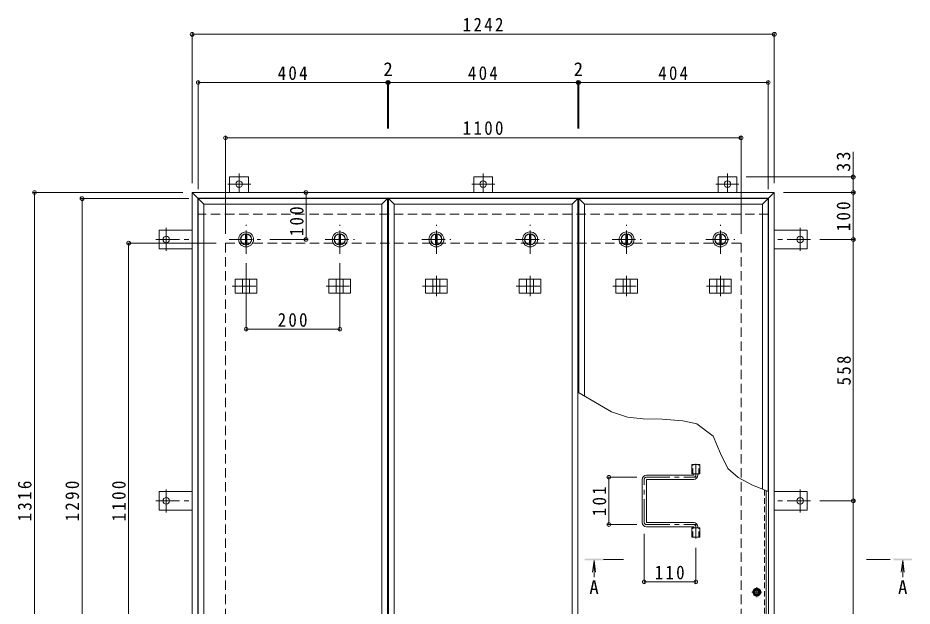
# Model space of a CAD drawing. Units: millimetres on the paper, enlarged 2 times, with parts at other scales. Extents: x -524 to 544, y -392 to 381.
# Drawn here: x -490.8 to -109.3, y 51.3 to 302.3 of the extents above; entities that cross this region are included whole.
import ezdxf
from ezdxf.enums import TextEntityAlignment as Align

# ---------------------------------------------------------------- set-up
doc = ezdxf.new("R2010")
doc.units = ezdxf.units.MM
doc.header["$LTSCALE"] = 2
doc.header["$PDMODE"] = 32
doc.header["$PDSIZE"] = 1.6
for name, pattern in [('CHAIN1', [8, 5, -1, 1, -1]), ('DASHED1', [1.8, 1.2, -0.6]), ('DASHED2', [3, 2, -1])]:
    doc.linetypes.add(name, pattern=pattern)
for name, color, linetype, lineweight in [('0-1_躯体', 2, 'DASHED2', 9), ('0-2_仕上', 4, 'Continuous', 9), ('0-3_建具', 4, 'Continuous', 9), ('0-5_寸法', 7, 'Continuous', 9), ('0-6_ハッチ', 6, 'Continuous', 9), ('0-7', 5, 'Continuous', 5), ('0-A', 3, 'CHAIN1', 9), ('0-B', 2, 'Continuous', 9), ('0-C', 2, 'Continuous', 9), ('0-E', 3, 'Continuous', 9), ('0-F', 7, 'Continuous', 9)]:
    doc.layers.add(name, color=color, linetype=linetype, lineweight=lineweight)
doc.styles.add('ＭＳ ゴシック', font='')
doc.styles.get('ＭＳ ゴシック').set_extended_font_data('MS Gothic')

msp = doc.modelspace()

# ---------------------------------------------------------------- linework, layer by layer
at = {"layer": '0-1_躯体'}
for p, q in [((-170.47, 218.585), (-414.07, 218.585)), ((-402.27, 206.185), (-182.27, 206.185)), ((-402.27, -13.815), (-402.27, 206.185)), ((-182.27, -13.815), (-182.27, 206.185))]:
    msp.add_line(p, q, dxfattribs=at)
at = {"layer": '0-2_仕上'}
for p, q in [((-413.87, 225.185), (-333.07, 225.185)), ((-411.47, 222.785), (-413.87, 225.185)), ((-413.87, -32.815), (-413.87, 225.185)), ((-335.47, 222.785), (-333.07, 225.185)), ((-333.07, -32.815), (-333.07, 225.185)), ((-332.67, 225.185), (-251.87, 225.185)), ((-330.27, 222.785), (-332.67, 225.185)), ((-332.67, -32.815), (-332.67, 225.185)), ((-254.27, 222.785), (-251.87, 225.185)), ((-251.87, -32.815), (-251.87, 225.185)), ((-251.47, 225.185), (-170.67, 225.185)), ((-249.07, 222.785), (-251.47, 225.185)), ((-251.47, 142.296), (-251.47, 225.185)), ((-170.67, 100.339), (-170.67, 225.185)), ((-411.47, 222.785), (-335.47, 222.785)), ((-411.47, -30.415), (-411.47, 222.785)), ((-335.47, -30.415), (-335.47, 222.785)), ((-330.27, 222.785), (-254.27, 222.785)), ((-330.27, -30.415), (-330.27, 222.785)), ((-254.27, -30.415), (-254.27, 222.785)), ((-249.07, 222.785), (-173.07, 222.785)), ((-249.07, 140.911), (-249.07, 222.785)), ((-244.98, 70.808), (-245.633, 65.851)), ((-244.98, 70.808), (-244.98, 63.688)), ((-244.98, 70.808), (-244.327, 65.851)), ((-113.257, 70.808), (-113.91, 65.851)), ((-113.257, 70.808), (-112.605, 65.851)), ((-113.257, 70.808), (-113.257, 63.688))]:
    msp.add_line(p, q, dxfattribs=at)
at = {"layer": '0-2_仕上', "color": 3}
for p, q in [((-203.3, 107.685), (-203.3, 111.685)), ((-203.3, 111.685), (-199.84, 111.685)), ((-199.84, 107.685), (-199.84, 111.685)), ((-203.3, 107.685), (-199.84, 107.685)), ((-203.3, 80.685), (-203.3, 84.685)), ((-203.3, 84.685), (-199.84, 84.685)), ((-199.84, 80.685), (-199.84, 84.685)), ((-203.3, 80.685), (-199.84, 80.685))]:
    msp.add_line(p, q, dxfattribs=at)
at = {"layer": '0-2_仕上', "color": 3, "linetype": 'DASHED1'}
for p, q in [((-202.84, 107.685), (-202.84, 111.685)), ((-200.3, 107.685), (-200.3, 111.685)), ((-202.84, 80.685), (-202.84, 84.685)), ((-200.3, 80.685), (-200.3, 84.685))]:
    msp.add_line(p, q, dxfattribs=at)
at = {"layer": '0-2_仕上', "linetype": 'CHAIN1'}
for p, q in [((-232.38, 71.208), (-240.98, 71.208)), ((-128.656, 71.208), (-117.257, 71.208))]:
    msp.add_line(p, q, dxfattribs=at)
at = {"layer": '0-2_仕上'}
msp.add_lwpolyline([(-173.07, 101.268), (-173.07, 222.785), (-170.67, 225.185)], dxfattribs=at)
for points in [[(-248.98, 70.808), (-248.98, 71.608), (-240.98, 70.808), (-240.98, 71.608)], [(-109.257, 70.808), (-109.257, 71.608), (-117.257, 70.808), (-117.257, 71.608)]]:
    msp.add_solid(points, dxfattribs=at)
at = {"layer": '0-3_建具', "color": 2}
for p, q in [((-168.07, 227.785), (-416.47, 227.785)), ((-416.47, 227.785), (-414.07, 225.385)), ((-416.47, -35.415), (-416.47, 227.785)), ((-170.47, 225.385), (-414.07, 225.385)), ((-414.07, -33.015), (-414.07, 225.385)), ((-168.07, 227.785), (-170.47, 225.385)), ((-170.47, -33.015), (-170.47, 225.385)), ((-168.07, -35.415), (-168.07, 227.785))]:
    msp.add_line(p, q, dxfattribs=at)
at = {"layer": '0-3_建具', "linetype": 'CHAIN1'}
for p, q in [((-393.47, 192.208), (-393.47, 183.56)), ((-353.47, 192.208), (-353.47, 183.56)), ((-312.27, 192.208), (-312.27, 183.56)), ((-272.27, 192.208), (-272.27, 183.56)), ((-231.07, 192.208), (-231.07, 183.56)), ((-191.07, 192.208), (-191.07, 183.56)), ((-399.351, 187.785), (-387.588, 187.785)), ((-359.351, 187.785), (-347.588, 187.785)), ((-318.151, 187.785), (-306.388, 187.785)), ((-278.151, 187.785), (-266.388, 187.785)), ((-236.951, 187.785), (-225.188, 187.785)), ((-196.951, 187.785), (-185.188, 187.785))]:
    msp.add_line(p, q, dxfattribs=at)
at = {"layer": '0-3_建具'}
for p, q in [((-398.087, 190.785), (-388.852, 190.785)), ((-398.087, 190.785), (-398.087, 184.785)), ((-394.97, 190.785), (-394.97, 184.785)), ((-391.97, 190.785), (-391.97, 184.785)), ((-388.852, 190.785), (-388.852, 184.785)), ((-358.087, 190.785), (-348.852, 190.785)), ((-358.087, 190.785), (-358.087, 184.785)), ((-354.97, 190.785), (-354.97, 184.785)), ((-351.97, 190.785), (-351.97, 184.785)), ((-348.852, 190.785), (-348.852, 184.785)), ((-316.887, 190.785), (-307.652, 190.785)), ((-316.887, 190.785), (-316.887, 184.785)), ((-313.77, 190.785), (-313.77, 184.785)), ((-310.77, 190.785), (-310.77, 184.785)), ((-307.652, 190.785), (-307.652, 184.785)), ((-276.887, 190.785), (-267.652, 190.785)), ((-276.887, 190.785), (-276.887, 184.785)), ((-273.77, 190.785), (-273.77, 184.785)), ((-270.77, 190.785), (-270.77, 184.785)), ((-267.652, 190.785), (-267.652, 184.785)), ((-235.687, 190.785), (-226.452, 190.785)), ((-235.687, 190.785), (-235.687, 184.785)), ((-232.57, 190.785), (-232.57, 184.785)), ((-229.57, 190.785), (-229.57, 184.785)), ((-226.452, 190.785), (-226.452, 184.785)), ((-195.687, 190.785), (-186.452, 190.785)), ((-195.687, 190.785), (-195.687, 184.785)), ((-192.57, 190.785), (-192.57, 184.785)), ((-189.57, 190.785), (-189.57, 184.785)), ((-186.452, 190.785), (-186.452, 184.785)), ((-398.087, 184.785), (-388.852, 184.785)), ((-358.087, 184.785), (-348.852, 184.785)), ((-316.887, 184.785), (-307.652, 184.785)), ((-276.887, 184.785), (-267.652, 184.785)), ((-235.687, 184.785), (-226.452, 184.785)), ((-195.687, 184.785), (-186.452, 184.785))]:
    msp.add_line(p, q, dxfattribs=at)
at = {"layer": '0-5_寸法'}
for p, q in [((-134.365, 234.425), (-134.365, 245.177)), ((-237.543, 134.256), (-251.87, 142.527))]:
    msp.add_line(p, q, dxfattribs=at)
for points in [[(-191.009, 116.358), (-194.173, 123.85), (-201.165, 129.095), (-207.159, 130.426), (-215.983, 131.092), (-224.057, 131.176), (-230.717, 131.925), (-237.543, 134.256)], [(-183.425, 106.221), (-187.939, 110.069), (-191.009, 116.358)], [(-170.47, 100.261), (-177.378, 102.936), (-183.425, 106.221)]]:
    msp.add_lwpolyline(points, dxfattribs=at)
at = {"layer": '0-6_ハッチ', "linetype": 'CHAIN1'}
for p, q in [((-201.57, 111.961), (-201.57, 106.285)), ((-223.57, 86.987), (-223.57, 105.383)), ((-222.668, 106.285), (-201.57, 106.285)), ((-222.668, 86.085), (-201.57, 86.085)), ((-201.57, 80.107), (-201.57, 86.085))]:
    msp.add_line(p, q, dxfattribs=at)
at = {"layer": '0-6_ハッチ'}
for p, q in [((-202.67, 107.185), (-222.67, 107.185)), ((-202.47, 107.385), (-202.47, 107.685)), ((-200.67, 107.185), (-200.67, 107.685)), ((-224.47, 86.985), (-224.47, 105.385)), ((-222.67, 87.185), (-222.67, 105.185)), ((-222.47, 105.385), (-202.47, 105.385)), ((-202.67, 85.185), (-222.67, 85.185)), ((-222.47, 86.985), (-202.47, 86.985)), ((-202.47, 84.985), (-202.47, 84.685)), ((-200.67, 85.185), (-200.67, 84.685))]:
    msp.add_line(p, q, dxfattribs=at)
for centre, radius, start, end in [((-222.67, 105.385), 1.8, 90, 180), ((-202.67, 107.385), 0.2, 270, 0), ((-202.47, 107.185), 1.8, 270, 0), ((-222.47, 105.185), 0.2, 90, 180), ((-222.67, 86.985), 1.8, 180, 270), ((-222.47, 87.185), 0.2, 180, 270), ((-202.67, 84.985), 0.2, 0, 90), ((-202.47, 85.185), 1.8, 0, 90)]:
    msp.add_arc(centre, radius, start, end, dxfattribs=at)
at = {"layer": '0-6_ハッチ', "linetype": 'CHAIN1'}
for centre, radius, start, end in [((-202.47, 107.185), 0.9, 270.29569, 0), ((-222.668, 105.383), 0.902, 90, 180), ((-222.668, 86.987), 0.902, 180, 270), ((-202.47, 85.185), 0.9, 0, 89.70431)]:
    msp.add_arc(centre, radius, start, end, dxfattribs=at)
at = {"layer": '0-7'}
for radius in [1, 0.838]:
    msp.add_circle((-175.57, 57.285), radius, dxfattribs=at)
at = {"layer": '0-A', "linetype": 'DASHED1'}
msp.add_line((-172.21, 100.935), (-172.21, -23.875), dxfattribs=at)
at = {"layer": '0-A', "linetype": 'Continuous'}
msp.add_line((-171.57, -24.515), (-171.57, 100.687), dxfattribs=at)
at = {"layer": '0-A'}
for p, q in [((-173.434, 57.285), (-177.705, 57.285)), ((-175.57, 55.149), (-175.57, 59.421))]:
    msp.add_line(p, q, dxfattribs=at)
at = {"layer": '0-B'}
for p, q in [((-177.07, 57.285), (-176.319, 58.585)), ((-176.319, 58.585), (-174.82, 58.585)), ((-174.07, 57.285), (-174.82, 58.585)), ((-174.07, 57.285), (-174.82, 55.985))]:
    msp.add_line(p, q, dxfattribs=at)
msp.add_lwpolyline([(-177.07, 57.285), (-176.319, 55.985), (-174.82, 55.985)], dxfattribs=at)
for radius in [1.7, 1.3]:
    msp.add_circle((-175.57, 57.285), radius, dxfattribs=at)
at = {"layer": '0-C', "linetype": 'CHAIN1'}
for p, q in [((-393.47, 201.585), (-393.47, 213.985)), ((-353.47, 201.585), (-353.47, 213.985)), ((-312.27, 201.585), (-312.27, 213.985)), ((-272.27, 201.585), (-272.27, 213.985)), ((-231.07, 201.585), (-231.07, 213.985)), ((-191.07, 201.585), (-191.07, 213.985)), ((-400.67, 207.785), (-387.27, 207.785)), ((-359.67, 207.785), (-347.27, 207.785)), ((-318.47, 207.785), (-306.07, 207.785)), ((-278.47, 207.785), (-266.07, 207.785)), ((-237.27, 207.785), (-224.87, 207.785)), ((-197.27, 207.785), (-184.87, 207.785))]:
    msp.add_line(p, q, dxfattribs=at)
at = {"layer": '0-C'}
for p, q in [((-393.77, 210.065), (-393.77, 205.504)), ((-393.17, 210.065), (-393.17, 205.504)), ((-353.77, 210.065), (-353.77, 205.504)), ((-353.17, 210.065), (-353.17, 205.504)), ((-312.57, 210.065), (-312.57, 205.504)), ((-311.97, 210.065), (-311.97, 205.504)), ((-272.57, 210.065), (-272.57, 205.504)), ((-271.97, 210.065), (-271.97, 205.504)), ((-231.37, 210.065), (-231.37, 205.504)), ((-230.77, 210.065), (-230.77, 205.504)), ((-191.37, 210.065), (-191.37, 205.504)), ((-190.77, 210.065), (-190.77, 205.504))]:
    msp.add_line(p, q, dxfattribs=at)
for centre, radius in [((-393.47, 207.785), 3.2), ((-393.47, 207.785), 2.4), ((-393.47, 207.785), 2.3), ((-353.47, 207.785), 3.2), ((-353.47, 207.785), 2.4), ((-353.47, 207.785), 2.3), ((-312.27, 207.785), 3.2), ((-312.27, 207.785), 2.4), ((-312.27, 207.785), 2.3), ((-272.27, 207.785), 3.2), ((-272.27, 207.785), 2.4), ((-272.27, 207.785), 2.3), ((-231.07, 207.785), 3.2), ((-231.07, 207.785), 2.4), ((-231.07, 207.785), 2.3), ((-191.07, 207.785), 3.2), ((-191.07, 207.785), 2.4), ((-191.07, 207.785), 2.3)]:
    msp.add_circle(centre, radius, dxfattribs=at)
at = {"layer": '0-E'}
for p, q in [((-400.47, 227.785), (-400.47, 234.425)), ((-392.47, 234.425), (-400.47, 234.425)), ((-392.47, 227.785), (-392.47, 234.425)), ((-296.27, 227.785), (-296.27, 234.425)), ((-288.27, 234.425), (-296.27, 234.425)), ((-288.27, 227.785), (-288.27, 234.425)), ((-192.07, 227.785), (-192.07, 234.425)), ((-192.07, 234.425), (-184.07, 234.425)), ((-184.07, 227.785), (-184.07, 234.425)), ((-416.47, 211.785), (-430.51, 211.785)), ((-430.51, 211.785), (-430.51, 203.785)), ((-168.07, 211.785), (-154.029, 211.785)), ((-154.029, 211.785), (-154.029, 203.785)), ((-416.47, 203.785), (-430.51, 203.785)), ((-168.07, 203.785), (-154.029, 203.785)), ((-430.51, 92.185), (-430.51, 100.185)), ((-416.47, 100.185), (-430.51, 100.185)), ((-168.07, 100.185), (-154.029, 100.185)), ((-154.029, 92.185), (-154.029, 100.185)), ((-416.47, 92.185), (-430.51, 92.185)), ((-168.07, 92.185), (-154.029, 92.185))]:
    msp.add_line(p, q, dxfattribs=at)
at = {"layer": '0-E', "linetype": 'CHAIN1'}
for p, q in [((-396.47, 235.856), (-396.47, 227.825)), ((-292.27, 235.856), (-292.27, 227.825)), ((-188.07, 235.856), (-188.07, 227.825)), ((-391.502, 231.425), (-401.279, 231.425)), ((-287.302, 231.425), (-297.079, 231.425)), ((-193.038, 231.425), (-183.26, 231.425)), ((-427.51, 212.753), (-427.51, 202.975)), ((-157.03, 212.753), (-157.03, 202.975)), ((-431.941, 207.785), (-416.47, 207.785)), ((-152.598, 207.785), (-168.07, 207.785)), ((-427.51, 91.217), (-427.51, 100.994)), ((-157.03, 91.217), (-157.03, 100.994)), ((-431.941, 96.185), (-416.47, 96.185)), ((-152.598, 96.185), (-168.07, 96.185))]:
    msp.add_line(p, q, dxfattribs=at)
at = {"layer": '0-E'}
for centre in [(-396.47, 231.425), (-292.27, 231.425), (-188.07, 231.425), (-427.51, 207.785), (-157.03, 207.785), (-427.51, 96.185), (-157.03, 96.185)]:
    msp.add_circle(centre, 1.4, dxfattribs=at)
at = {"layer": '0-F'}
for p, q in [((-416.47, 295.927), (-416.47, 231.785)), ((-416.47, 295.327), (-168.07, 295.327)), ((-168.07, 295.927), (-168.07, 231.785)), ((-413.87, 275.369), (-413.87, 229.185)), ((-413.87, 274.769), (-333.07, 274.769)), ((-333.07, 275.369), (-333.07, 255.167)), ((-333.07, 274.769), (-332.67, 274.769)), ((-332.67, 275.369), (-332.67, 255.167)), ((-332.67, 274.769), (-251.87, 274.769)), ((-251.87, 275.369), (-251.87, 255.167)), ((-251.87, 274.769), (-251.47, 274.769)), ((-251.47, 275.369), (-251.47, 255.167)), ((-251.47, 274.769), (-170.67, 274.769)), ((-170.67, 275.369), (-170.67, 229.185)), ((-402.27, 251.728), (-402.27, 210.185)), ((-402.27, 251.128), (-182.27, 251.128)), ((-182.27, 251.728), (-182.27, 210.185)), ((-133.765, 234.425), (-180.07, 234.425)), ((-134.365, 227.785), (-134.365, 234.425)), ((-484.35, 227.785), (-420.47, 227.785)), ((-483.75, 227.785), (-483.75, -35.415)), ((-464.061, 225.185), (-417.87, 225.185)), ((-463.461, -32.815), (-463.461, 225.185)), ((-367.876, 227.785), (-367.876, 207.785)), ((-133.765, 227.785), (-164.07, 227.785)), ((-134.365, 227.785), (-134.365, 207.785)), ((-444.171, 206.185), (-406.27, 206.185)), ((-443.571, -13.815), (-443.571, 206.185)), ((-367.276, 207.785), (-383.27, 207.785)), ((-133.765, 207.785), (-148.598, 207.785)), ((-134.365, 96.185), (-134.365, 207.785)), ((-393.47, 168.849), (-393.47, 197.585)), ((-353.47, 168.849), (-353.47, 197.585)), ((-393.47, 169.449), (-353.47, 169.449)), ((-239.315, 106.285), (-226.668, 106.285)), ((-238.715, 86.085), (-238.715, 106.285)), ((-133.765, 96.185), (-148.598, 96.185)), ((-134.365, -15.415), (-134.365, 96.185)), ((-239.315, 86.085), (-226.668, 86.085)), ((-223.57, 61.054), (-223.57, 82.085)), ((-201.57, 61.054), (-201.57, 76.107)), ((-201.57, 61.654), (-223.57, 61.654))]:
    msp.add_line(p, q, dxfattribs=at)
for p in [(-416.47, 295.327), (-168.07, 295.327), (-413.87, 274.769), (-333.07, 274.769), (-332.67, 274.769), (-251.87, 274.769), (-251.47, 274.769), (-170.67, 274.769), (-402.27, 251.128), (-182.27, 251.128), (-134.365, 234.425), (-483.75, 227.785), (-463.461, 225.185), (-367.876, 227.785), (-134.365, 227.785), (-443.571, 206.185), (-367.876, 207.785), (-134.365, 207.785), (-393.47, 169.449), (-353.47, 169.449), (-238.715, 106.285), (-134.365, 96.185), (-238.715, 86.085), (-223.57, 61.654), (-201.57, 61.654)]:
    msp.add_point(p, dxfattribs=at)

# ---------------------------------------------------------------- texts
at = {"layer": '0-5_寸法', "color": 2, "style": 'ＭＳ ゴシック'}
for p in [(-246.98, 54.669), (-115.257, 54.669)]:
    msp.add_text('A', height=5.865, dxfattribs=at).set_placement(p, align=Align.BOTTOM_LEFT)
at = {"layer": '0-F', "color": 2, "style": 'ＭＳ ゴシック'}
for p in [(-334.87, 275.769), (-253.67, 275.769)]:
    msp.add_text('2', height=5.865, dxfattribs=at).set_placement(p, align=Align.BOTTOM_LEFT)
at = {"layer": '0-F', "color": 2, "char_height": 5.865, "attachment_point": 7, "style": 'ＭＳ ゴシック'}
for s, insert in [('\\T1.28;\\W0.9;1242', (-301.02, 296.527)), ('\\T1.27;\\W0.9;404', (-379.97, 275.769)), ('\\T1.27;\\W0.9;404', (-298.77, 275.769)), ('\\T1.27;\\W0.9;404', (-217.57, 275.769)), ('\\T1.28;\\W0.9;1100', (-301.02, 252.328)), ('\\T1.27;\\W0.9;200', (-379.97, 170.449)), ('\\T1.27;\\W0.9;110', (-219.07, 62.654))]:
    msp.add_mtext(s, dxfattribs=dict(at, insert=insert))
at = {"layer": '0-F', "color": 2, "char_height": 5.865, "attachment_point": 7, "rotation": 90, "style": 'ＭＳ ゴシック'}
for s, insert in [('\\T1.27;\\W0.95;33', (-135.565, 236.677)), ('\\T1.27;\\W0.9;100', (-368.876, 209.164)), ('\\T1.27;\\W0.9;100', (-135.565, 211.285)), ('\\T1.27;\\W0.9;558', (-135.365, 145.485)), ('\\T1.28;\\W0.9;1316', (-484.95, 87.435)), ('\\T1.28;\\W0.9;1290', (-464.661, 87.435)), ('\\T1.28;\\W0.9;1100', (-444.771, 87.435)), ('\\T1.27;\\W0.9;101', (-239.715, 89.685))]:
    msp.add_mtext(s, dxfattribs=dict(at, insert=insert))

doc.saveas('drawing.dxf')
